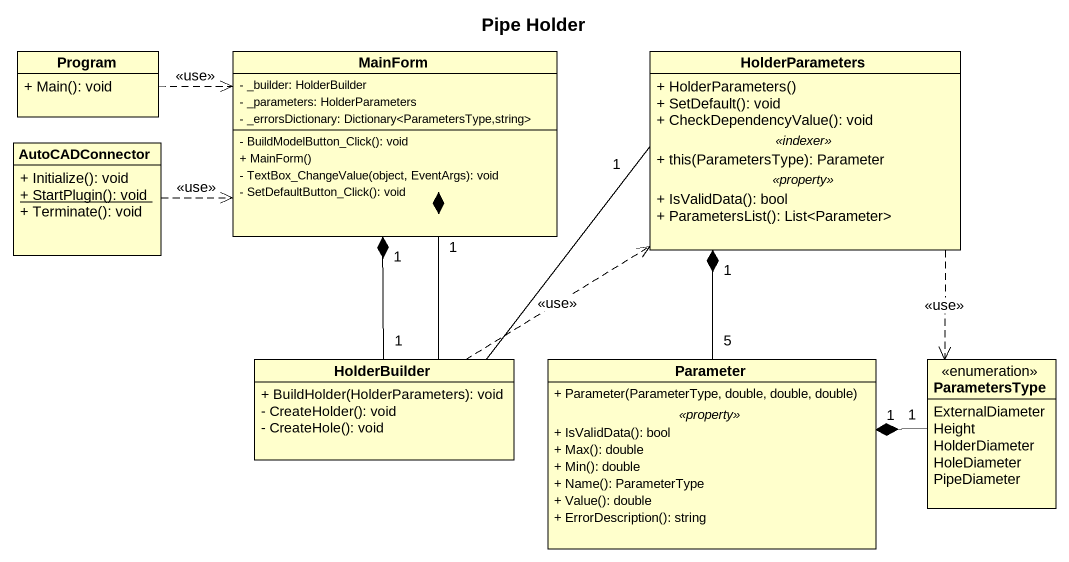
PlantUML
@startuml
title Pipe Holder
hide circle
hide empty members
skinparam classAttributeIconSize 0
class Program {
  + Main(): void
}
class MainForm {
  - _builder: HolderBuilder
  - _parameters: HolderParameters
  - _errorsDictionary: Dictionary<ParametersType,string>
  - BuildModelButton_Click(): void
  + MainForm()
  - TextBox_ChangeValue(object, EventArgs): void
  - SetDefaultButton_Click(): void
}
class HolderParameters {
  + HolderParameters()
  + SetDefault(): void
  + CheckDependencyValue(): void
  .. <<indexer>> ..
  + this(ParametersType): Parameter
  .. <<property>> ..
  + IsValidData(): bool
  + ParametersList(): List<Parameter>
}
class AutoCADConnector {
  + Initialize(): void
  {static} + StartPlugin(): void
  + Terminate(): void
}
class HolderBuilder {
  + BuildHolder(HolderParameters): void
  - CreateHolder(): void
  - CreateHole(): void
}
class Parameter {
  + Parameter(ParameterType, double, double, double)
  .. <<property>> ..
  + IsValidData(): bool
  + Max(): double
  + Min(): double
  + Name(): ParameterType
  + Value(): double
  + ErrorDescription(): string
}
enum ParametersType {
  ExternalDiameter
  Height
  HolderDiameter
  HoleDiameter
  PipeDiameter
}
Program .right.> MainForm : <<use>>
HolderParameters "1" -left-* "1" MainForm
HolderParameters ..> ParametersType : <<use>>
AutoCADConnector .right.> MainForm : <<use>>
HolderBuilder "1" -up-* "1" MainForm
HolderBuilder .up.> HolderParameters : <<use>>
Parameter "5" -up-* "1" HolderParameters
ParametersType "1" -left-* "1" Parameter
@enduml
